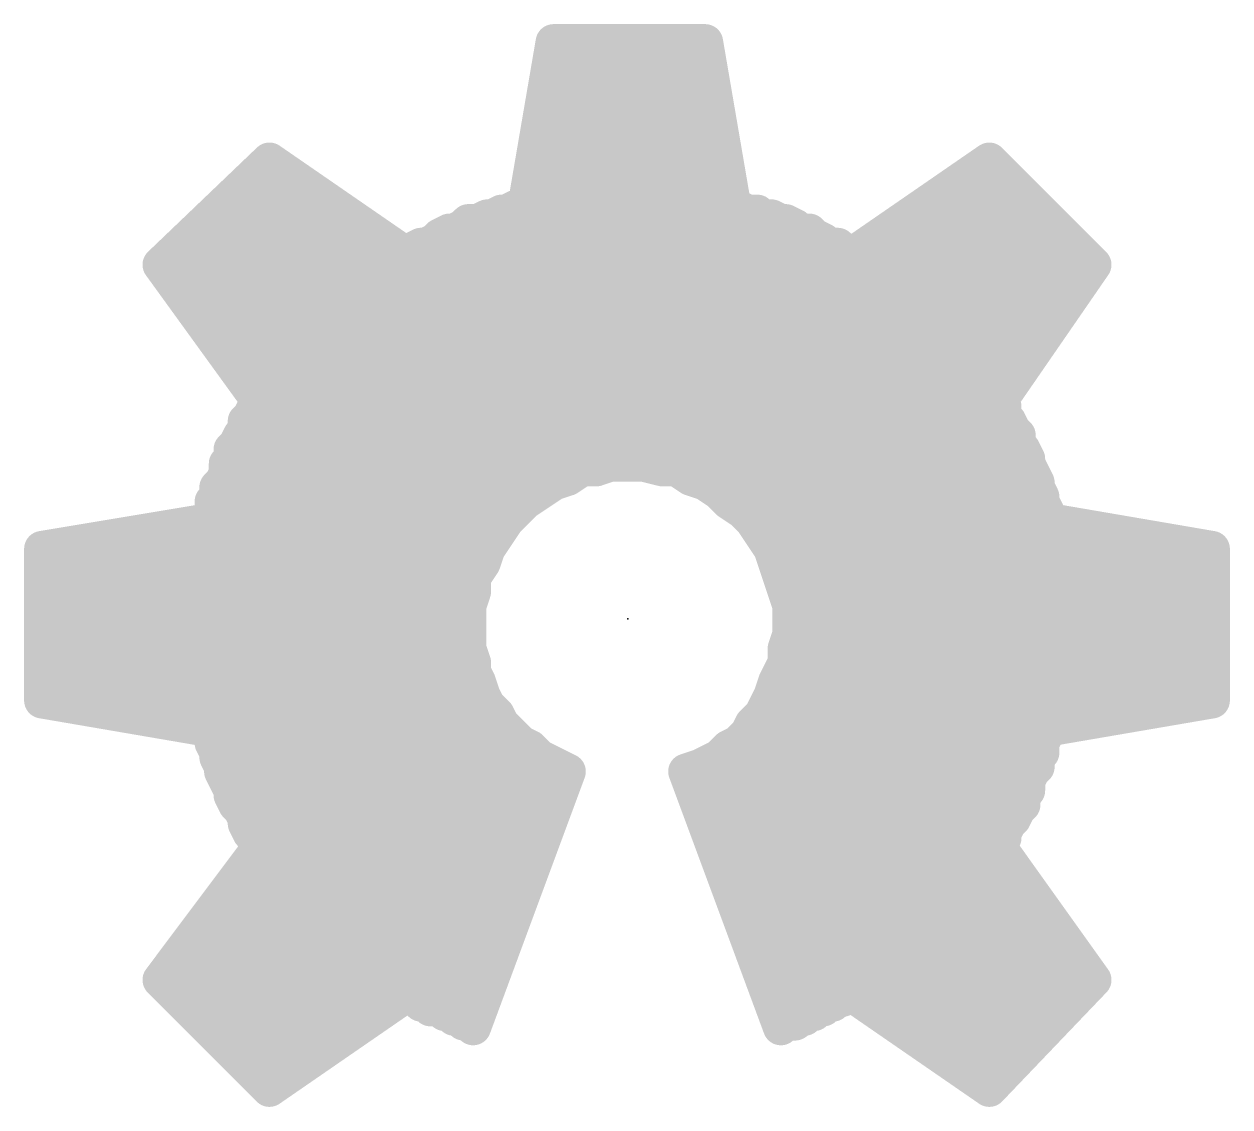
# Model space of a CAD drawing. Extents: x -36 to 72, y -11 to 34.
# Drawn here: x 1.265 to 3.811, y 2.779 to 5.065 of the extents above; entities that cross this region are included whole.
import ezdxf

# ---------------------------------------------------------------- set-up
doc = ezdxf.new("R2010")
doc.units = 0
doc.layers.add('22', color=40, linetype='CONTINUOUS')
doc.layers.add('24', color=53, linetype='CONTINUOUS')

msp = doc.modelspace()

# ---------------------------------------------------------------- linework, layer by layer
at = {"layer": '22', "const_width": 0.076}
for points in [[(2.3234, 4.6774), (2.3834, 5.0274)], [(2.3815, 5.016), (2.7053, 5.016)], [(2.3834, 5.0274), (2.7034, 5.0274)], [(2.7034, 5.0274), (2.7634, 4.6774)], [(2.3684, 4.94), (2.7184, 4.94)], [(2.3554, 4.864), (2.7314, 4.864)], [(1.5534, 4.5574), (1.7834, 4.7774)], [(1.7834, 4.7774), (2.0734, 4.5774)], [(2.3424, 4.788), (2.7444, 4.788)], [(3.0134, 4.5774), (3.3034, 4.7774)], [(3.3034, 4.7774), (3.5234, 4.5574)], [(1.7151, 4.712), (1.8782, 4.712)], [(2.3293, 4.712), (2.7575, 4.712)], [(3.2086, 4.712), (3.3688, 4.712)], [(2.2834, 4.6674), (2.3034, 4.6774)], [(2.3034, 4.6774), (2.3234, 4.6774)], [(2.7634, 4.6774), (2.7734, 4.6774)], [(2.7734, 4.6774), (2.7934, 4.6674)], [(2.1934, 4.6374), (2.2034, 4.6474)], [(2.2034, 4.6474), (2.2234, 4.6474)], [(2.2234, 4.6474), (2.2434, 4.6574)], [(2.2434, 4.6574), (2.2534, 4.6574)], [(2.2534, 4.6574), (2.2734, 4.6674)], [(2.2734, 4.6674), (2.2834, 4.6674)], [(2.7934, 4.6674), (2.8134, 4.6674)], [(2.8134, 4.6674), (2.8234, 4.6574)], [(2.8234, 4.6574), (2.8434, 4.6574)], [(2.8434, 4.6574), (2.8634, 4.6474)], [(2.8634, 4.6474), (2.8734, 4.6474)], [(2.8734, 4.6474), (2.8934, 4.6374)], [(1.6356, 4.636), (1.9884, 4.636)], [(2.1434, 4.6174), (2.1634, 4.6274)], [(2.1634, 4.6274), (2.1734, 4.6274)], [(2.1734, 4.6274), (2.1934, 4.6374)], [(2.1907, 4.636), (2.8948, 4.636)], [(2.8934, 4.6374), (2.9034, 4.6274)], [(2.9034, 4.6274), (2.9234, 4.6274)], [(2.9234, 4.6274), (2.9334, 4.6174)], [(3.0984, 4.636), (3.4448, 4.636)], [(2.0834, 4.5874), (2.1034, 4.5974)], [(2.1034, 4.5974), (2.1134, 4.5974)], [(2.1134, 4.5974), (2.1334, 4.6074)], [(2.1334, 4.6074), (2.1434, 4.6174)], [(2.9334, 4.6174), (2.9534, 4.6074)], [(2.9534, 4.6074), (2.9634, 4.5974)], [(2.9634, 4.5974), (2.9834, 4.5974)], [(2.9834, 4.5974), (2.9934, 4.5874)], [(2.0734, 4.5774), (2.0834, 4.5874)], [(2.9934, 4.5874), (3.0134, 4.5774)], [(1.7634, 4.2674), (1.5534, 4.5574)], [(1.5562, 4.56), (3.5208, 4.56)], [(3.5234, 4.5574), (3.3234, 4.2674)], [(1.6065, 4.484), (3.4728, 4.484)], [(1.6616, 4.408), (3.4204, 4.408)], [(1.7166, 4.332), (3.368, 4.332)], [(1.7534, 4.2574), (1.7634, 4.2674)], [(3.3234, 4.2674), (3.3334, 4.2574)], [(1.7434, 4.2374), (1.7534, 4.2574)], [(1.7527, 4.256), (3.3334, 4.256)], [(3.3334, 4.2574), (3.3334, 4.2374)], [(1.7334, 4.2274), (1.7434, 4.2374)], [(1.7334, 4.2074), (1.7334, 4.2274)], [(3.3334, 4.2374), (3.3434, 4.2274)], [(3.3434, 4.2274), (3.3534, 4.2074)], [(1.7134, 4.1774), (1.7234, 4.1974)], [(1.7234, 4.1974), (1.7334, 4.2074)], [(3.3534, 4.2074), (3.3634, 4.1974)], [(3.3634, 4.1974), (3.3634, 4.1774)], [(1.7034, 4.1674), (1.7134, 4.1774)], [(1.7034, 4.1474), (1.7034, 4.1674)], [(1.7147, 4.18), (3.3634, 4.18)], [(3.3634, 4.1774), (3.3734, 4.1674)], [(3.3734, 4.1674), (3.3834, 4.1474)], [(1.6934, 4.1374), (1.7034, 4.1474)], [(3.3834, 4.1474), (3.3834, 4.1374)], [(1.6834, 4.0974), (1.6934, 4.1174)], [(1.6934, 4.1174), (1.6934, 4.1374)], [(2.4434, 4.1274), (2.4134, 4.1074)], [(2.4734, 4.1274), (2.4434, 4.1274)], [(2.5034, 4.1374), (2.4734, 4.1274)], [(2.5734, 4.1374), (2.5034, 4.1374)], [(2.6134, 4.1274), (2.5734, 4.1374)], [(2.6434, 4.1274), (2.6134, 4.1274)], [(2.6734, 4.1074), (2.6434, 4.1274)], [(3.3834, 4.1374), (3.4034, 4.0974)], [(1.6734, 4.0874), (1.6834, 4.0974)], [(1.6734, 4.0674), (1.6734, 4.0874)], [(1.6867, 4.104), (2.4033, 4.104)], [(2.3834, 4.0974), (2.3234, 4.0574)], [(2.4134, 4.1074), (2.3834, 4.0974)], [(2.7034, 4.0974), (2.6734, 4.1074)], [(2.6835, 4.104), (3.4001, 4.104)], [(2.7334, 4.0774), (2.7034, 4.0974)], [(3.4034, 4.0974), (3.4034, 4.0874)], [(3.4034, 4.0874), (3.4134, 4.0674)], [(1.6634, 4.0574), (1.6734, 4.0674)], [(2.7534, 4.0574), (2.7334, 4.0774)], [(3.4134, 4.0674), (3.4134, 4.0574)], [(1.6634, 4.0174), (1.6634, 4.0574)], [(2.3234, 4.0574), (2.2834, 4.0174)], [(2.7834, 4.0374), (2.7534, 4.0574)], [(2.8034, 4.0174), (2.7834, 4.0374)], [(3.4134, 4.0574), (3.4234, 4.0374)], [(3.4234, 4.0374), (3.4234, 4.0174)], [(1.3034, 3.9574), (1.6634, 4.0174)], [(1.6634, 4.028), (2.294, 4.028)], [(2.2834, 4.0174), (2.2434, 3.9574)], [(2.7928, 4.028), (3.4234, 4.028)], [(2.8434, 3.9574), (2.8034, 4.0174)], [(3.4234, 4.0174), (3.7734, 3.9574)], [(1.3034, 3.6374), (1.3034, 3.9574)], [(1.3034, 3.952), (2.2416, 3.952)], [(2.2434, 3.9574), (2.2334, 3.9274)], [(2.8834, 3.8374), (2.8434, 3.9574)], [(2.8452, 3.952), (3.7734, 3.952)], [(3.7734, 3.9574), (3.7734, 3.6374)], [(2.2334, 3.9274), (2.2134, 3.8974)], [(2.2134, 3.8974), (2.2134, 3.8674)], [(1.3034, 3.876), (2.2134, 3.876)], [(2.2134, 3.8674), (2.2034, 3.8374)], [(2.8705, 3.876), (3.7734, 3.876)], [(2.2034, 3.8374), (2.2034, 3.7474)], [(2.8834, 3.7774), (2.8834, 3.8374)], [(1.3034, 3.8), (2.2034, 3.8)], [(2.8834, 3.8), (3.7734, 3.8)], [(2.8734, 3.7474), (2.8834, 3.7774)], [(2.2034, 3.7474), (2.2134, 3.7174)], [(2.8734, 3.7174), (2.8734, 3.7474)], [(1.3034, 3.724), (2.2112, 3.724)], [(2.2134, 3.7174), (2.2134, 3.6974)], [(2.8534, 3.6774), (2.8734, 3.7174)], [(2.8734, 3.724), (3.7734, 3.724)], [(2.2134, 3.6974), (2.2234, 3.6774)], [(2.2234, 3.6774), (2.2334, 3.6474)], [(2.8434, 3.6474), (2.8534, 3.6774)], [(1.3034, 3.648), (2.2332, 3.648)], [(1.6534, 3.5774), (1.3034, 3.6374)], [(2.2334, 3.6474), (2.2434, 3.6274)], [(2.8234, 3.6074), (2.8434, 3.6474)], [(2.8436, 3.648), (3.7734, 3.648)], [(3.7734, 3.6374), (3.4234, 3.5774)], [(2.2434, 3.6274), (2.2634, 3.6074)], [(2.2634, 3.6074), (2.2734, 3.5874)], [(2.8034, 3.5874), (2.8234, 3.6074)], [(1.6634, 3.5674), (1.6534, 3.5774)], [(2.2734, 3.5874), (2.3134, 3.5474)], [(2.7934, 3.5674), (2.8034, 3.5874)], [(3.4234, 3.5774), (3.4234, 3.5674)], [(1.6588, 3.572), (2.2888, 3.572)], [(1.6634, 3.5474), (1.6634, 3.5674)], [(2.7734, 3.5474), (2.7934, 3.5674)], [(2.7957, 3.572), (3.4234, 3.572)], [(3.4234, 3.5674), (3.4134, 3.5474)], [(1.6734, 3.5274), (1.6634, 3.5474)], [(1.6734, 3.5174), (1.6734, 3.5274)], [(2.3134, 3.5474), (2.3334, 3.5374)], [(2.3334, 3.5374), (2.3534, 3.5174)], [(2.7334, 3.5174), (2.7534, 3.5374)], [(2.7534, 3.5374), (2.7734, 3.5474)], [(3.4134, 3.5274), (3.4034, 3.5174)], [(3.4134, 3.5474), (3.4134, 3.5274)], [(1.6834, 3.4974), (1.6734, 3.5174)], [(2.3534, 3.5174), (2.4134, 3.4874)], [(2.6934, 3.4974), (2.7334, 3.5174)], [(3.4034, 3.5174), (3.4034, 3.4974)], [(1.6834, 3.4874), (1.6834, 3.4974)], [(1.6834, 3.496), (2.3961, 3.496)], [(1.7034, 3.4474), (1.6834, 3.4874)], [(2.4134, 3.4874), (2.2134, 2.9474)], [(2.6634, 3.4874), (2.6934, 3.4974)], [(2.8634, 2.9474), (2.6634, 3.4874)], [(2.6893, 3.496), (3.402, 3.496)], [(3.3934, 3.4874), (3.3834, 3.4674)], [(3.4034, 3.4974), (3.3934, 3.4874)], [(3.3834, 3.4674), (3.3834, 3.4474)], [(1.7034, 3.4374), (1.7034, 3.4474)], [(1.7134, 3.4174), (1.7034, 3.4374)], [(3.3834, 3.4474), (3.3734, 3.4374)], [(3.3734, 3.4374), (3.3734, 3.4174)], [(1.7121, 3.42), (2.3885, 3.42)], [(1.7234, 3.4074), (1.7134, 3.4174)], [(1.7334, 3.3874), (1.7234, 3.4074)], [(2.6884, 3.42), (3.3734, 3.42)], [(3.3634, 3.4074), (3.3534, 3.3874)], [(3.3734, 3.4174), (3.3634, 3.4074)], [(1.7334, 3.3774), (1.7334, 3.3874)], [(1.7434, 3.3574), (1.7334, 3.3774)], [(3.3434, 3.3774), (3.3334, 3.3574)], [(3.3534, 3.3874), (3.3434, 3.3774)], [(1.7534, 3.3474), (1.7434, 3.3574)], [(3.3334, 3.3574), (3.3334, 3.3474)], [(1.5534, 3.0474), (1.7634, 3.3274)], [(1.7634, 3.3274), (1.7534, 3.3474)], [(1.7551, 3.344), (2.3603, 3.344)], [(2.7165, 3.344), (3.3317, 3.344)], [(3.3334, 3.3474), (3.3234, 3.3274)], [(3.3234, 3.3274), (3.5234, 3.0474)], [(1.7189, 3.268), (2.3322, 3.268)], [(2.7447, 3.268), (3.3658, 3.268)], [(1.6619, 3.192), (2.304, 3.192)], [(2.7728, 3.192), (3.4201, 3.192)], [(1.6049, 3.116), (2.2759, 3.116)], [(2.8009, 3.116), (3.4744, 3.116)], [(1.7834, 2.8174), (1.5534, 3.0474)], [(3.5234, 3.0474), (3.3034, 2.8174)], [(1.5608, 3.04), (2.2477, 3.04)], [(2.0734, 3.0174), (1.7834, 2.8174)], [(2.0834, 3.0174), (2.0734, 3.0174)], [(2.1034, 2.9974), (2.0834, 3.0174)], [(2.8291, 3.04), (3.5164, 3.04)], [(3.0034, 3.0174), (2.9934, 3.0074)], [(3.0134, 3.0174), (3.0034, 3.0174)], [(3.3034, 2.8174), (3.0134, 3.0174)], [(2.1134, 2.9974), (2.1034, 2.9974)], [(2.1234, 2.9874), (2.1134, 2.9974)], [(2.9634, 2.9974), (2.9534, 2.9874)], [(2.9734, 2.9974), (2.9634, 2.9974)], [(2.9834, 3.0074), (2.9734, 2.9974)], [(2.9934, 3.0074), (2.9834, 3.0074)], [(2.1434, 2.9874), (2.1234, 2.9874)], [(2.1534, 2.9774), (2.1434, 2.9874)], [(2.1634, 2.9774), (2.1534, 2.9774)], [(2.1734, 2.9674), (2.1634, 2.9774)], [(2.1834, 2.9674), (2.1734, 2.9674)], [(2.1934, 2.9574), (2.1834, 2.9674)], [(2.9034, 2.9674), (2.8934, 2.9574)], [(2.9134, 2.9674), (2.9034, 2.9674)], [(2.9234, 2.9774), (2.9134, 2.9674)], [(2.9334, 2.9774), (2.9234, 2.9774)], [(2.9434, 2.9874), (2.9334, 2.9774)], [(2.9534, 2.9874), (2.9434, 2.9874)], [(1.6368, 2.964), (1.996, 2.964)], [(2.1868, 2.964), (2.2196, 2.964)], [(2.2134, 2.9574), (2.1934, 2.9574)], [(2.2134, 2.9474), (2.2134, 2.9574)], [(2.8572, 2.964), (2.9, 2.964)], [(2.8734, 2.9574), (2.8634, 2.9474)], [(2.8934, 2.9574), (2.8734, 2.9574)], [(3.0908, 2.964), (3.4437, 2.964)], [(1.7128, 2.888), (1.8858, 2.888)], [(3.201, 2.888), (3.371, 2.888)]]:
    msp.add_lwpolyline(points, dxfattribs=at)
at = {"layer": '22', "const_width": 0.038}
for points in [[(2.3815, 5.035, 1), (2.3815, 4.997)], [(2.3834, 5.0464, 1), (2.3834, 5.0084)], [(2.4021, 5.0242, 1), (2.3647, 5.0306)], [(2.7221, 5.0306, 1), (2.6847, 5.0242)], [(2.7034, 5.0084, 1), (2.7034, 5.0464)], [(2.7053, 4.997, 1), (2.7053, 5.035)], [(2.3684, 4.959, 1), (2.3684, 4.921)], [(2.7184, 4.921, 1), (2.7184, 4.959)], [(2.3554, 4.883, 1), (2.3554, 4.845)], [(2.7314, 4.845, 1), (2.7314, 4.883)], [(1.7942, 4.793, 1), (1.7726, 4.7617)], [(1.7965, 4.7636, 1), (1.7703, 4.7911)], [(2.3424, 4.807, 1), (2.3424, 4.769)], [(2.7444, 4.769, 1), (2.7444, 4.807)], [(3.3168, 4.7908, 1), (3.29, 4.7639)], [(3.3142, 4.7617, 1), (3.2926, 4.793)], [(1.7151, 4.731, 1), (1.7151, 4.693)], [(1.8782, 4.693, 1), (1.8782, 4.731)], [(2.3293, 4.731, 1), (2.3293, 4.693)], [(2.7575, 4.693, 1), (2.7575, 4.731)], [(3.2086, 4.731, 1), (3.2086, 4.693)], [(3.3688, 4.693, 1), (3.3688, 4.731)], [(2.3034, 4.6964, 1), (2.3034, 4.6584)], [(2.3119, 4.6604, 1), (2.2949, 4.6944)], [(2.3234, 4.6584, 1), (2.3234, 4.6964)], [(2.7634, 4.6964, 1), (2.7634, 4.6584)], [(2.7819, 4.6944, 1), (2.7649, 4.6604)], [(2.7734, 4.6584, 1), (2.7734, 4.6964)], [(2.2034, 4.6664, 1), (2.2034, 4.6284)], [(2.2168, 4.6339, 1), (2.19, 4.6608)], [(2.2234, 4.6284, 1), (2.2234, 4.6664)], [(2.2434, 4.6764, 1), (2.2434, 4.6384)], [(2.2449, 4.6744, 1), (2.2619, 4.6404)], [(2.2519, 4.6404, 1), (2.2349, 4.6744)], [(2.2534, 4.6384, 1), (2.2534, 4.6764)], [(2.2734, 4.6864, 1), (2.2734, 4.6484)], [(2.2749, 4.6844, 1), (2.2919, 4.6504)], [(2.2819, 4.6504, 1), (2.2649, 4.6844)], [(2.2834, 4.6484, 1), (2.2834, 4.6864)], [(2.3047, 4.6806, 1), (2.3421, 4.6742)], [(2.7447, 4.6742, 1), (2.7821, 4.6806)], [(2.7934, 4.6864, 1), (2.7934, 4.6484)], [(2.7849, 4.6504, 1), (2.8019, 4.6844)], [(2.8268, 4.6808, 1), (2.8, 4.6539)], [(2.8234, 4.6764, 1), (2.8234, 4.6384)], [(2.81, 4.6439, 1), (2.8368, 4.6708)], [(2.8134, 4.6484, 1), (2.8134, 4.6864)], [(2.8519, 4.6744, 1), (2.8349, 4.6404)], [(2.8434, 4.6384, 1), (2.8434, 4.6764)], [(2.8634, 4.6664, 1), (2.8634, 4.6284)], [(2.8819, 4.6644, 1), (2.8649, 4.6304)], [(2.8734, 4.6284, 1), (2.8734, 4.6664)], [(1.6356, 4.655, 1), (1.6356, 4.617)], [(1.9884, 4.617, 1), (1.9884, 4.655)], [(2.1634, 4.6464, 1), (2.1634, 4.6084)], [(2.1649, 4.6444, 1), (2.1819, 4.6104)], [(2.1719, 4.6104, 1), (2.1549, 4.6444)], [(2.1907, 4.655, 1), (2.1907, 4.617)], [(2.1734, 4.6084, 1), (2.1734, 4.6464)], [(2.18, 4.6508, 1), (2.2068, 4.6239)], [(2.2019, 4.6204, 1), (2.1849, 4.6544)], [(2.2149, 4.6644, 1), (2.2319, 4.6304)], [(2.8549, 4.6304, 1), (2.8719, 4.6644)], [(2.9068, 4.6508, 1), (2.88, 4.6239)], [(2.9034, 4.6464, 1), (2.9034, 4.6084)], [(2.8849, 4.6204, 1), (2.9019, 4.6544)], [(2.89, 4.6139, 1), (2.9168, 4.6408)], [(2.8948, 4.617, 1), (2.8948, 4.655)], [(2.9368, 4.6408, 1), (2.91, 4.6139)], [(2.9234, 4.6084, 1), (2.9234, 4.6464)], [(3.0984, 4.655, 1), (3.0984, 4.617)], [(3.4448, 4.617, 1), (3.4448, 4.655)], [(2.1034, 4.6164, 1), (2.1034, 4.5784)], [(2.1119, 4.5804, 1), (2.0949, 4.6144)], [(2.1134, 4.5784, 1), (2.1134, 4.6164)], [(2.12, 4.6208, 1), (2.1468, 4.5939)], [(2.1349, 4.6344, 1), (2.1519, 4.6004)], [(2.1419, 4.5904, 1), (2.1249, 4.6244)], [(2.1568, 4.6039, 1), (2.13, 4.6308)], [(2.9419, 4.6344, 1), (2.9249, 4.6004)], [(2.92, 4.6039, 1), (2.9468, 4.6308)], [(2.9668, 4.6208, 1), (2.94, 4.5939)], [(2.9634, 4.6164, 1), (2.9634, 4.5784)], [(2.9449, 4.5904, 1), (2.9619, 4.6244)], [(2.9968, 4.6108, 1), (2.97, 4.5839)], [(2.9834, 4.5784, 1), (2.9834, 4.6164)], [(2.06, 4.5908, 1), (2.0868, 4.5639)], [(2.0626, 4.5617, 1), (2.0842, 4.593)], [(2.0749, 4.6044, 1), (2.0919, 4.5704)], [(2.0968, 4.5739, 1), (2.07, 4.6008)], [(2.1049, 4.6144, 1), (2.1219, 4.5804)], [(2.95, 4.5839, 1), (2.9768, 4.6108)], [(3.0019, 4.6044, 1), (2.9849, 4.5704)], [(2.98, 4.5739, 1), (3.0068, 4.6008)], [(3.0026, 4.593, 1), (3.0242, 4.5617)], [(3.0049, 4.5604, 1), (3.0219, 4.5944)], [(1.5688, 4.5685, 1), (1.538, 4.5462)], [(1.5403, 4.5711, 1), (1.5665, 4.5436)], [(1.5562, 4.579, 1), (1.5562, 4.541)], [(3.539, 4.5466, 1), (3.5078, 4.5682)], [(3.51, 4.5439, 1), (3.5368, 4.5708)], [(3.5208, 4.541, 1), (3.5208, 4.579)], [(1.6065, 4.503, 1), (1.6065, 4.465)], [(3.4728, 4.465, 1), (3.4728, 4.503)], [(1.6616, 4.427, 1), (1.6616, 4.389)], [(3.4204, 4.389, 1), (3.4204, 4.427)], [(1.7166, 4.351, 1), (1.7166, 4.313)], [(3.368, 4.313, 1), (3.368, 4.351)], [(1.7768, 4.2539, 1), (1.75, 4.2808)], [(3.3368, 4.2808, 1), (3.31, 4.2539)], [(1.7527, 4.275, 1), (1.7527, 4.237)], [(1.74, 4.2708, 1), (1.7668, 4.2439)], [(1.7704, 4.2489, 1), (1.7364, 4.2659)], [(1.748, 4.2562, 1), (1.7788, 4.2785)], [(3.3078, 4.2782, 1), (3.339, 4.2566)], [(3.3524, 4.2574, 1), (3.3144, 4.2574)], [(3.32, 4.2439, 1), (3.3468, 4.2708)], [(3.3334, 4.237, 1), (3.3334, 4.275)], [(1.7524, 4.2274, 1), (1.7144, 4.2274)], [(1.72, 4.2408, 1), (1.7468, 4.2139)], [(1.7264, 4.2459, 1), (1.7604, 4.2289)], [(1.7568, 4.2239, 1), (1.73, 4.2508)], [(3.3468, 4.2508, 1), (3.32, 4.2239)], [(3.3144, 4.2374, 1), (3.3524, 4.2374)], [(3.3604, 4.2359, 1), (3.3264, 4.2189)], [(3.33, 4.2139, 1), (3.3568, 4.2408)], [(1.71, 4.2108, 1), (1.7368, 4.1839)], [(1.7404, 4.1889, 1), (1.7064, 4.2059)], [(1.7468, 4.1939, 1), (1.72, 4.2208)], [(3.3668, 4.2208, 1), (3.34, 4.1939)], [(3.3364, 4.1989, 1), (3.3704, 4.2159)], [(3.3824, 4.1974, 1), (3.3444, 4.1974)], [(3.35, 4.1839, 1), (3.3768, 4.2108)], [(1.7224, 4.1674, 1), (1.6844, 4.1674)], [(1.6964, 4.1859, 1), (1.7304, 4.1689)], [(1.7147, 4.199, 1), (1.7147, 4.161)], [(1.7268, 4.1639, 1), (1.7, 4.1908)], [(1.7144, 4.2074, 1), (1.7524, 4.2074)], [(3.3768, 4.1908, 1), (3.35, 4.1639)], [(3.3904, 4.1759, 1), (3.3564, 4.1589)], [(3.3634, 4.161, 1), (3.3634, 4.199)], [(1.69, 4.1808, 1), (1.7168, 4.1539)], [(1.7168, 4.1339, 1), (1.69, 4.1608)], [(3.3444, 4.1774, 1), (3.3824, 4.1774)], [(3.36, 4.1539, 1), (3.3868, 4.1808)], [(3.4024, 4.1474, 1), (3.3644, 4.1474)], [(1.7124, 4.1374, 1), (1.6744, 4.1374)], [(1.68, 4.1508, 1), (1.7068, 4.1239)], [(1.7104, 4.1089, 1), (1.6764, 4.1259)], [(1.6844, 4.1474, 1), (1.7224, 4.1474)], [(2.4434, 4.1464, 1), (2.4434, 4.1084)], [(2.4539, 4.1116, 1), (2.4329, 4.1432)], [(2.4674, 4.1454, 1), (2.4794, 4.1093)], [(2.4734, 4.1084, 1), (2.4734, 4.1464)], [(2.5034, 4.1564, 1), (2.5034, 4.1184)], [(2.5094, 4.1193, 1), (2.4974, 4.1554)], [(2.578, 4.1558, 1), (2.5688, 4.1189)], [(2.5734, 4.1184, 1), (2.5734, 4.1564)], [(2.6134, 4.1464, 1), (2.6134, 4.1084)], [(2.6088, 4.1089, 1), (2.618, 4.1458)], [(2.6539, 4.1432, 1), (2.6329, 4.1116)], [(2.6434, 4.1084, 1), (2.6434, 4.1464)], [(3.4004, 4.1459, 1), (3.3664, 4.1289)], [(3.3644, 4.1374, 1), (3.4024, 4.1374)], [(3.3664, 4.1389, 1), (3.4004, 4.1559)], [(1.6924, 4.0874, 1), (1.6544, 4.0874)], [(1.6664, 4.1059, 1), (1.7004, 4.0889)], [(1.6867, 4.123, 1), (1.6867, 4.085)], [(1.6968, 4.0839, 1), (1.67, 4.1108)], [(1.6744, 4.1174, 1), (1.7124, 4.1174)], [(2.3774, 4.1154, 1), (2.3894, 4.0793)], [(2.3939, 4.0816, 1), (2.3729, 4.1132)], [(2.4029, 4.1232, 1), (2.4239, 4.0916)], [(2.4033, 4.085, 1), (2.4033, 4.123)], [(2.4194, 4.0893, 1), (2.4074, 4.1254)], [(2.6794, 4.1254, 1), (2.6674, 4.0893)], [(2.6629, 4.0916, 1), (2.6839, 4.1232)], [(2.6835, 4.123, 1), (2.6835, 4.085)], [(2.7139, 4.1132, 1), (2.6929, 4.0816)], [(2.6974, 4.0793, 1), (2.7094, 4.1154)], [(3.4224, 4.0974, 1), (3.3844, 4.0974)], [(3.4204, 4.0959, 1), (3.3864, 4.0789)], [(3.3864, 4.0889, 1), (3.4204, 4.1059)], [(3.4001, 4.085, 1), (3.4001, 4.123)], [(1.66, 4.1008, 1), (1.6868, 4.0739)], [(1.6868, 4.0539, 1), (1.66, 4.0808)], [(2.7468, 4.0908, 1), (2.72, 4.0639)], [(2.7229, 4.0616, 1), (2.7439, 4.0932)], [(3.3844, 4.0874, 1), (3.4224, 4.0874)], [(3.4324, 4.0674, 1), (3.3944, 4.0674)], [(1.6824, 4.0574, 1), (1.6444, 4.0574)], [(1.65, 4.0708, 1), (1.6768, 4.0439)], [(1.6544, 4.0674, 1), (1.6924, 4.0674)], [(2.3129, 4.0732, 1), (2.3339, 4.0416)], [(2.3368, 4.0439, 1), (2.31, 4.0708)], [(2.7639, 4.0732, 1), (2.7429, 4.0416)], [(2.74, 4.0439, 1), (2.7668, 4.0708)], [(2.7968, 4.0508, 1), (2.77, 4.0239)], [(3.4304, 4.0659, 1), (3.3964, 4.0489)], [(3.3944, 4.0574, 1), (3.4324, 4.0574)], [(3.3964, 4.0589, 1), (3.4304, 4.0759)], [(3.4424, 4.0374, 1), (3.4044, 4.0374)], [(1.6634, 4.047, 1), (1.6634, 4.009)], [(1.6665, 3.9986, 1), (1.6603, 4.0361)], [(2.27, 4.0308, 1), (2.2968, 4.0039)], [(2.2992, 4.0068, 1), (2.2676, 4.0279)], [(2.294, 4.009, 1), (2.294, 4.047)], [(2.7729, 4.0216, 1), (2.7939, 4.0532)], [(2.7928, 4.047, 1), (2.7928, 4.009)], [(2.8192, 4.0279, 1), (2.7876, 4.0068)], [(2.79, 4.0039, 1), (2.8168, 4.0308)], [(3.4266, 4.0361, 1), (3.4202, 3.9986)], [(3.4064, 4.0289, 1), (3.4404, 4.0459)], [(3.4234, 4.009, 1), (3.4234, 4.047)], [(1.6444, 4.0174, 1), (1.6824, 4.0174)], [(3.4044, 4.0174, 1), (3.4424, 4.0174)], [(1.3224, 3.9574, 1), (1.2844, 3.9574)], [(1.3003, 3.9761, 1), (1.3065, 3.9386)], [(1.3034, 3.971, 1), (1.3034, 3.933)], [(2.2276, 3.9679, 1), (2.2592, 3.9468)], [(2.2614, 3.9514, 1), (2.2254, 3.9634)], [(2.2416, 3.933, 1), (2.2416, 3.971)], [(2.8614, 3.9634, 1), (2.8254, 3.9514)], [(2.8452, 3.971, 1), (2.8452, 3.933)], [(2.8276, 3.9468, 1), (2.8592, 3.9679)], [(3.7924, 3.9574, 1), (3.7544, 3.9574)], [(3.7702, 3.9386, 1), (3.7766, 3.9761)], [(3.7734, 3.933, 1), (3.7734, 3.971)], [(2.2154, 3.9334, 1), (2.2514, 3.9214)], [(2.2492, 3.9168, 1), (2.2176, 3.9379)], [(2.2324, 3.8974, 1), (2.1944, 3.8974)], [(2.1976, 3.9079, 1), (2.2292, 3.8868)], [(1.3034, 3.895, 1), (1.3034, 3.857)], [(2.2314, 3.8614, 1), (2.1954, 3.8734)], [(2.2134, 3.857, 1), (2.2134, 3.895)], [(2.8705, 3.895, 1), (2.8705, 3.857)], [(3.7734, 3.857, 1), (3.7734, 3.895)], [(2.2224, 3.8374, 1), (2.1844, 3.8374)], [(2.1944, 3.8674, 1), (2.2324, 3.8674)], [(2.9024, 3.8374, 1), (2.8644, 3.8374)], [(2.1854, 3.8434, 1), (2.2214, 3.8314)], [(2.8654, 3.8314, 1), (2.9014, 3.8434)], [(1.3034, 3.819, 1), (1.3034, 3.781)], [(2.2034, 3.781, 1), (2.2034, 3.819)], [(2.8834, 3.819, 1), (2.8834, 3.781)], [(3.7734, 3.781, 1), (3.7734, 3.819)], [(2.8644, 3.7774, 1), (2.9024, 3.7774)], [(2.9014, 3.7714, 1), (2.8654, 3.7834)], [(2.2214, 3.7534, 1), (2.1854, 3.7414)], [(2.8924, 3.7474, 1), (2.8544, 3.7474)], [(2.8554, 3.7534, 1), (2.8914, 3.7414)], [(1.3034, 3.743, 1), (1.3034, 3.705)], [(2.1844, 3.7474, 1), (2.2224, 3.7474)], [(2.2324, 3.7174, 1), (2.1944, 3.7174)], [(2.2112, 3.705, 1), (2.2112, 3.743)], [(2.8734, 3.743, 1), (2.8734, 3.705)], [(2.8904, 3.7089, 1), (2.8564, 3.7259)], [(3.7734, 3.705, 1), (3.7734, 3.743)], [(2.2304, 3.7059, 1), (2.1964, 3.6889)], [(2.1954, 3.7114, 1), (2.2314, 3.7234)], [(2.8544, 3.7174, 1), (2.8924, 3.7174)], [(2.1944, 3.6974, 1), (2.2324, 3.6974)], [(2.2414, 3.6834, 1), (2.2054, 3.6714)], [(2.2064, 3.6689, 1), (2.2404, 3.6859)], [(2.8364, 3.6859, 1), (2.8704, 3.6689)], [(2.8714, 3.6714, 1), (2.8354, 3.6834)], [(1.3034, 3.667, 1), (1.3034, 3.629)], [(1.3066, 3.6561, 1), (1.3002, 3.6186)], [(2.2504, 3.6559, 1), (2.2164, 3.6389)], [(2.2154, 3.6414, 1), (2.2514, 3.6534)], [(2.2332, 3.629, 1), (2.2332, 3.667)], [(2.8254, 3.6534, 1), (2.8614, 3.6414)], [(2.8436, 3.667, 1), (2.8436, 3.629)], [(2.8604, 3.6389, 1), (2.8264, 3.6559)], [(3.7766, 3.6186, 1), (3.7702, 3.6561)], [(3.7734, 3.629, 1), (3.7734, 3.667)], [(1.2844, 3.6374, 1), (1.3224, 3.6374)], [(2.2568, 3.6408, 1), (2.23, 3.6139)], [(2.2264, 3.6189, 1), (2.2604, 3.6359)], [(2.2804, 3.6159, 1), (2.2464, 3.5989)], [(2.8368, 3.5939, 1), (2.81, 3.6208)], [(3.7544, 3.6374, 1), (3.7924, 3.6374)], [(2.25, 3.5939, 1), (2.2768, 3.6208)], [(2.2868, 3.6008, 1), (2.26, 3.5739)], [(2.79, 3.6008, 1), (2.8168, 3.5739)], [(2.8204, 3.5789, 1), (2.7864, 3.5959)], [(2.8064, 3.6159, 1), (2.8404, 3.5989)], [(3.4424, 3.5774, 1), (3.4044, 3.5774)], [(1.6668, 3.5908, 1), (1.64, 3.5639)], [(1.6588, 3.591, 1), (1.6588, 3.553)], [(1.6824, 3.5674, 1), (1.6444, 3.5674)], [(1.65, 3.5539, 1), (1.6768, 3.5808)], [(1.6502, 3.5586, 1), (1.6566, 3.5961)], [(2.2564, 3.5789, 1), (2.2904, 3.5959)], [(2.2888, 3.553, 1), (2.2888, 3.591)], [(2.7764, 3.5759, 1), (2.8104, 3.5589)], [(2.7957, 3.591, 1), (2.7957, 3.553)], [(2.8068, 3.5539, 1), (2.78, 3.5808)], [(3.4202, 3.5961, 1), (3.4266, 3.5586)], [(3.4404, 3.5589, 1), (3.4064, 3.5759)], [(3.4234, 3.553, 1), (3.4234, 3.591)], [(1.6804, 3.5559, 1), (1.6464, 3.5389)], [(1.6444, 3.5474, 1), (1.6824, 3.5474)], [(1.6924, 3.5274, 1), (1.6544, 3.5274)], [(2.3219, 3.5644, 1), (2.3049, 3.5304)], [(2.3, 3.5339, 1), (2.3268, 3.5608)], [(2.3468, 3.5508, 1), (2.32, 3.5239)], [(2.3249, 3.5204, 1), (2.3419, 3.5544)], [(2.7449, 3.5544, 1), (2.7619, 3.5204)], [(2.7668, 3.5239, 1), (2.74, 3.5508)], [(2.76, 3.5608, 1), (2.7868, 3.5339)], [(2.7819, 3.5304, 1), (2.7649, 3.5644)], [(3.4324, 3.5474, 1), (3.3944, 3.5474)], [(3.3964, 3.5559, 1), (3.4304, 3.5389)], [(3.4268, 3.5139, 1), (3.4, 3.5408)], [(3.4044, 3.5674, 1), (3.4424, 3.5674)], [(1.6904, 3.5259, 1), (1.6564, 3.5089)], [(1.6564, 3.5189, 1), (1.6904, 3.5359)], [(2.3619, 3.5344, 1), (2.3449, 3.5004)], [(2.34, 3.5039, 1), (2.3668, 3.5308)], [(2.72, 3.5308, 1), (2.7468, 3.5039)], [(2.7419, 3.5004, 1), (2.7249, 3.5344)], [(3.4224, 3.5174, 1), (3.3844, 3.5174)], [(3.39, 3.5308, 1), (3.4168, 3.5039)], [(3.3944, 3.5274, 1), (3.4324, 3.5274)], [(1.6544, 3.5174, 1), (1.6924, 3.5174)], [(1.7024, 3.4974, 1), (1.6644, 3.4974)], [(1.6834, 3.515, 1), (1.6834, 3.477)], [(1.7004, 3.4959, 1), (1.6664, 3.4789)], [(1.6664, 3.4889, 1), (1.7004, 3.5059)], [(2.4312, 3.4808, 1), (2.3956, 3.494)], [(2.3961, 3.477, 1), (2.3961, 3.515)], [(2.4049, 3.4704, 1), (2.4219, 3.5044)], [(2.6812, 3.494, 1), (2.6456, 3.4808)], [(2.6574, 3.5054, 1), (2.6694, 3.4693)], [(2.6893, 3.515, 1), (2.6893, 3.477)], [(2.6849, 3.5144, 1), (2.7019, 3.4804)], [(2.6994, 3.4793, 1), (2.6874, 3.5154)], [(3.38, 3.5008, 1), (3.4068, 3.4739)], [(3.4104, 3.4789, 1), (3.3764, 3.4959)], [(3.3844, 3.4974, 1), (3.4224, 3.4974)], [(3.4168, 3.4839, 1), (3.39, 3.5108)], [(3.402, 3.477, 1), (3.402, 3.515)], [(1.6644, 3.4874, 1), (1.7024, 3.4874)], [(3.4024, 3.4674, 1), (3.3644, 3.4674)], [(3.3664, 3.4759, 1), (3.4004, 3.4589)], [(1.7224, 3.4474, 1), (1.6844, 3.4474)], [(1.7204, 3.4459, 1), (1.6864, 3.4289)], [(1.6864, 3.4389, 1), (1.7204, 3.4559)], [(3.3924, 3.4374, 1), (3.3544, 3.4374)], [(3.36, 3.4508, 1), (3.3868, 3.4239)], [(3.3644, 3.4474, 1), (3.4024, 3.4474)], [(3.3968, 3.4339, 1), (3.37, 3.4608)], [(1.6844, 3.4374, 1), (1.7224, 3.4374)], [(1.7121, 3.439, 1), (1.7121, 3.401)], [(1.7268, 3.4308, 1), (1.7, 3.4039)], [(1.6964, 3.4089, 1), (1.7304, 3.4259)], [(1.7404, 3.4159, 1), (1.7064, 3.3989)], [(1.71, 3.3939, 1), (1.7368, 3.4208)], [(2.3885, 3.401, 1), (2.3885, 3.439)], [(2.6884, 3.439, 1), (2.6884, 3.401)], [(3.35, 3.4208, 1), (3.3768, 3.3939)], [(3.3804, 3.3989, 1), (3.3464, 3.4159)], [(3.3868, 3.4039, 1), (3.36, 3.4308)], [(3.3734, 3.401, 1), (3.3734, 3.439)], [(1.7524, 3.3874, 1), (1.7144, 3.3874)], [(1.7504, 3.3859, 1), (1.7164, 3.3689)], [(1.7164, 3.3789, 1), (1.7504, 3.3959)], [(3.3604, 3.3689, 1), (3.3264, 3.3859)], [(3.3364, 3.3959, 1), (3.3704, 3.3789)], [(3.3668, 3.3739, 1), (3.34, 3.4008)], [(3.3544, 3.4174, 1), (3.3924, 3.4174)], [(1.7144, 3.3774, 1), (1.7524, 3.3774)], [(1.7568, 3.3708, 1), (1.73, 3.3439)], [(3.3524, 3.3574, 1), (3.3144, 3.3574)], [(3.33, 3.3908, 1), (3.3568, 3.3639)], [(1.7264, 3.3489, 1), (1.7604, 3.3659)], [(1.7704, 3.3559, 1), (1.7364, 3.3389)], [(1.7551, 3.363, 1), (1.7551, 3.325)], [(1.74, 3.3339, 1), (1.7668, 3.3608)], [(1.7786, 3.316, 1), (1.7482, 3.3388)], [(2.3603, 3.325, 1), (2.3603, 3.363)], [(2.7165, 3.363, 1), (2.7165, 3.325)], [(3.3389, 3.3384, 1), (3.3079, 3.3163)], [(3.3164, 3.3659, 1), (3.3504, 3.3489)], [(3.3144, 3.3474, 1), (3.3524, 3.3474)], [(3.3504, 3.3389, 1), (3.3164, 3.3559)], [(3.3317, 3.325, 1), (3.3317, 3.363)], [(1.7464, 3.3189, 1), (1.7804, 3.3359)], [(3.3064, 3.3359, 1), (3.3404, 3.3189)], [(1.7189, 3.287, 1), (1.7189, 3.249)], [(2.3322, 3.249, 1), (2.3322, 3.287)], [(2.7447, 3.287, 1), (2.7447, 3.249)], [(3.3658, 3.249, 1), (3.3658, 3.287)], [(1.6619, 3.211, 1), (1.6619, 3.173)], [(2.304, 3.173, 1), (2.304, 3.211)], [(2.7728, 3.211, 1), (2.7728, 3.173)], [(3.4201, 3.173, 1), (3.4201, 3.211)], [(1.6049, 3.135, 1), (1.6049, 3.097)], [(2.2759, 3.097, 1), (2.2759, 3.135)], [(2.8009, 3.135, 1), (2.8009, 3.097)], [(3.4744, 3.097, 1), (3.4744, 3.135)], [(1.5668, 3.0608, 1), (1.54, 3.0339)], [(3.5371, 3.0342, 1), (3.5097, 3.0605)], [(1.5382, 3.0588, 1), (1.5686, 3.036)], [(1.5608, 3.059, 1), (1.5608, 3.021)], [(2.0734, 3.0364, 1), (2.0734, 2.9984)], [(2.0842, 3.0017, 1), (2.0626, 3.033)], [(2.0968, 3.0308, 1), (2.07, 3.0039)], [(2.0834, 2.9984, 1), (2.0834, 3.0364)], [(2.2477, 3.021, 1), (2.2477, 3.059)], [(2.8291, 3.059, 1), (2.8291, 3.021)], [(3.0034, 3.0364, 1), (3.0034, 2.9984)], [(3.0168, 3.0039, 1), (2.99, 3.0308)], [(3.0242, 3.033, 1), (3.0026, 3.0017)], [(3.0134, 2.9984, 1), (3.0134, 3.0364)], [(3.5079, 3.0363, 1), (3.5389, 3.0584)], [(3.5164, 3.021, 1), (3.5164, 3.059)], [(2.1034, 3.0164, 1), (2.1034, 2.9784)], [(2.09, 2.9839, 1), (2.1168, 3.0108)], [(2.1268, 3.0108, 1), (2.1, 2.9839)], [(2.1134, 2.9784, 1), (2.1134, 3.0164)], [(2.9634, 3.0164, 1), (2.9634, 2.9784)], [(2.9768, 2.9839, 1), (2.95, 3.0108)], [(2.96, 3.0108, 1), (2.9868, 2.9839)], [(2.9834, 3.0264, 1), (2.9834, 2.9884)], [(2.9968, 2.9939, 1), (2.97, 3.0208)], [(2.9734, 2.9784, 1), (2.9734, 3.0164)], [(2.98, 3.0208, 1), (3.0068, 2.9939)], [(2.9934, 2.9884, 1), (2.9934, 3.0264)], [(2.1234, 3.0064, 1), (2.1234, 2.9684)], [(2.11, 2.9739, 1), (2.1368, 3.0008)], [(2.1568, 3.0008, 1), (2.13, 2.9739)], [(2.1534, 2.9964, 1), (2.1534, 2.9584)], [(2.14, 2.9639, 1), (2.1668, 2.9908)], [(2.1434, 2.9684, 1), (2.1434, 3.0064)], [(2.1768, 2.9908, 1), (2.15, 2.9639)], [(2.1734, 2.9864, 1), (2.1734, 2.9484)], [(2.1634, 2.9584, 1), (2.1634, 2.9964)], [(2.1968, 2.9808, 1), (2.17, 2.9539)], [(2.1834, 2.9484, 1), (2.1834, 2.9864)], [(2.9034, 2.9864, 1), (2.9034, 2.9484)], [(2.9168, 2.9539, 1), (2.89, 2.9808)], [(2.9234, 2.9964, 1), (2.9234, 2.9584)], [(2.9368, 2.9639, 1), (2.91, 2.9908)], [(2.9134, 2.9484, 1), (2.9134, 2.9864)], [(2.92, 2.9908, 1), (2.9468, 2.9639)], [(2.9434, 3.0064, 1), (2.9434, 2.9684)], [(2.9568, 2.9739, 1), (2.93, 3.0008)], [(2.9334, 2.9584, 1), (2.9334, 2.9964)], [(2.94, 3.0008, 1), (2.9668, 2.9739)], [(2.9534, 2.9684, 1), (2.9534, 3.0064)], [(1.6368, 2.983, 1), (1.6368, 2.945)], [(1.996, 2.945, 1), (1.996, 2.983)], [(2.16, 2.9539, 1), (2.1868, 2.9808)], [(2.1868, 2.983, 1), (2.1868, 2.945)], [(2.1934, 2.9764, 1), (2.1934, 2.9384)], [(2.18, 2.9439, 1), (2.2068, 2.9708)], [(2.2324, 2.9574, 1), (2.1944, 2.9574)], [(2.2134, 2.9384, 1), (2.2134, 2.9764)], [(2.2196, 2.945, 1), (2.2196, 2.983)], [(2.8572, 2.983, 1), (2.8572, 2.945)], [(2.85, 2.9608, 1), (2.8768, 2.9339)], [(2.8734, 2.9764, 1), (2.8734, 2.9384)], [(2.8868, 2.9439, 1), (2.86, 2.9708)], [(2.88, 2.9708, 1), (2.9068, 2.9439)], [(2.8934, 2.9384, 1), (2.8934, 2.9764)], [(2.9, 2.9808, 1), (2.9268, 2.9539)], [(2.9, 2.945, 1), (2.9, 2.983)], [(3.0908, 2.983, 1), (3.0908, 2.945)], [(3.4437, 2.945, 1), (3.4437, 2.983)], [(2.1956, 2.954, 1), (2.2312, 2.9408)], [(2.1944, 2.9474, 1), (2.2324, 2.9474)], [(2.8456, 2.9408, 1), (2.8812, 2.954)], [(1.7128, 2.907, 1), (1.7128, 2.869)], [(1.8858, 2.869, 1), (1.8858, 2.907)], [(3.201, 2.907, 1), (3.201, 2.869)], [(3.371, 2.869, 1), (3.371, 2.907)], [(1.7726, 2.833, 1), (1.7942, 2.8017)], [(3.2926, 2.8017, 1), (3.3142, 2.833)], [(1.77, 2.8039, 1), (1.7968, 2.8308)], [(3.2897, 2.8305, 1), (3.3171, 2.8042)]]:
    msp.add_lwpolyline(points, format="xyb", dxfattribs=at)
at = {"layer": '24'}
msp.add_point((2.54, 3.81), dxfattribs=at)

doc.saveas('drawing.dxf')
